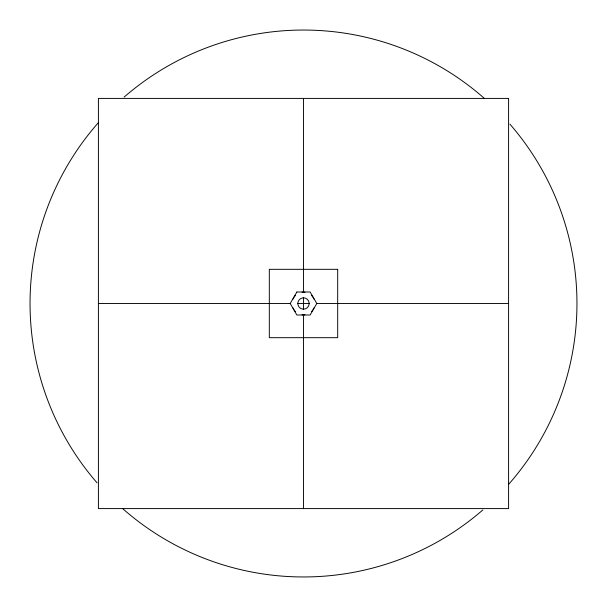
<?xml version="1.0" encoding="UTF-8"?>
<svg xmlns="http://www.w3.org/2000/svg" width="607" height="607" viewBox="0 0 607 607"><rect width="100%" height="100%" fill="white"/><g stroke="black" fill="none" stroke-linecap="round" stroke-linejoin="round"><path stroke-width="0.91" d="M98.41 303.5L290.283 303.5M297.802 303.5L309.198 303.5A5.698 5.698 0 0 1 300.655 308.432A5.698 5.698 0 0 1 300.655 298.568A5.698 5.698 0 0 1 309.198 303.5M316.717 303.5L508.59 303.5M303.5 98.41L303.5 292.104M303.5 297.802L303.5 309.198M303.5 314.896L303.5 508.59M509.91 124.132A273.454 273.454 0 0 1 508.856 484.075M482.868 509.91A273.454 273.454 0 0 1 122.925 508.856M97.09 482.868A273.454 273.454 0 0 1 98.144 122.925M124.132 97.09A273.454 273.454 0 0 1 484.075 98.144M314.024 307.863A11.396 11.396 0 0 1 311.558 311.558M304.987 314.798A11.396 11.396 0 0 1 302.013 314.798M295.442 311.558A11.396 11.396 0 0 1 292.976 307.863M292.976 299.137A11.396 11.396 0 0 1 295.442 295.442M302.013 292.202A11.396 11.396 0 0 1 304.987 292.202M311.558 295.442A11.396 11.396 0 0 1 314.024 299.137M296.861 291.997L290.214 303.5L296.861 315.003L310.139 315.003L316.786 303.5L310.139 291.997L296.861 291.997M508.59 98.41L98.41 98.41L98.41 508.59L508.59 508.59L508.59 98.41M337.682 269.318L269.318 269.318L269.318 337.682L337.682 337.682L337.682 269.318"/></g></svg>
